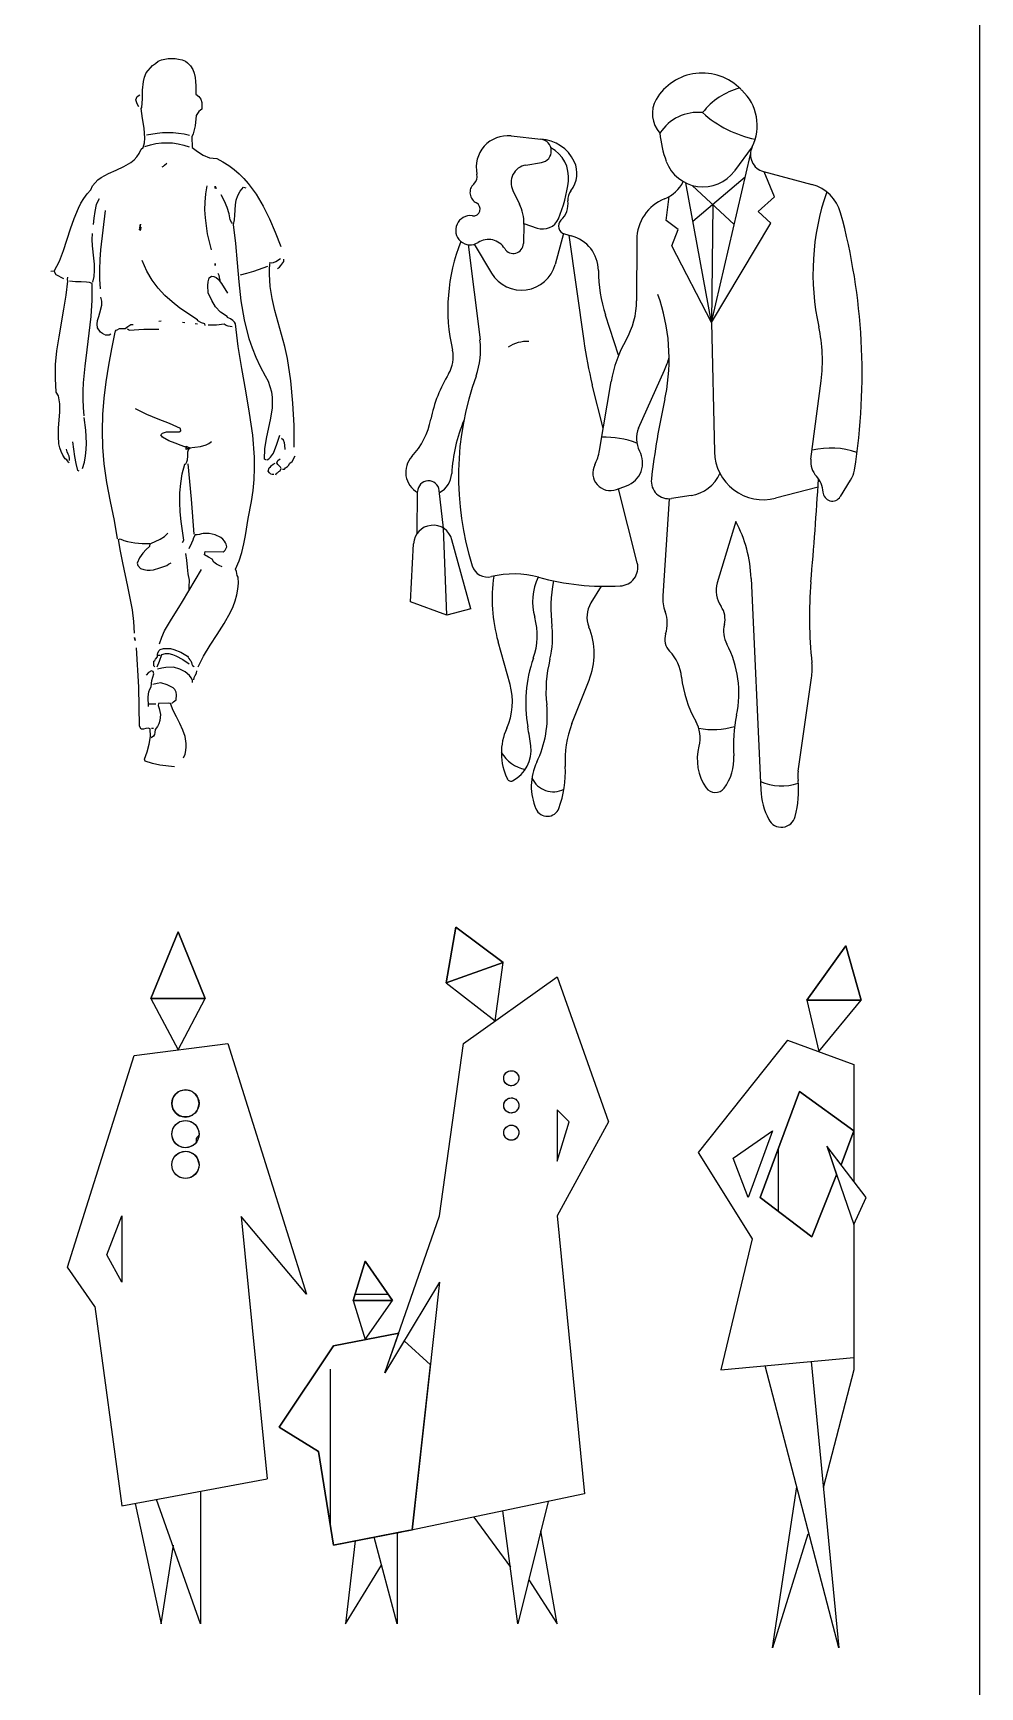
# Model space of a CAD drawing. Header units: millimetres. Extents: x 577 to 2337, y 236 to 943.
# Drawn here: x 760.939 to 763.358, y 698.902 to 703.127 of the extents above; entities that cross this region are included whole.
import ezdxf

# ---------------------------------------------------------------- set-up
doc = ezdxf.new("R2010")
doc.units = ezdxf.units.MM
doc.header["$LTSCALE"] = 0.01
doc.layers.add('06-Furn', color=4, linetype='Continuous')

# ---------------------------------------------------------------- blocks, each defined once
blk = doc.blocks.new('Body 05')
at = {"color": 8, "linetype": 'Continuous'}
for p, q in [((718.7176, 597.681), (718.7243, 597.6871)), ((718.7243, 597.6871), (718.7327, 597.6903)), ((718.7327, 597.6903), (718.7412, 597.6925)), ((718.7412, 597.6925), (718.7499, 597.6938)), ((718.7499, 597.6938), (718.7588, 597.6941)), ((718.7588, 597.6941), (718.7676, 597.6938)), ((718.7676, 597.6938), (718.7764, 597.6923)), ((718.7764, 597.6923), (718.7852, 597.6903)), ((718.7852, 597.6903), (718.7938, 597.6871)), ((718.7938, 597.6871), (718.7996, 597.6826)), ((718.6864, 597.6349), (718.6892, 597.6461)), ((718.6892, 597.6461), (718.6933, 597.6572)), ((718.6933, 597.6572), (718.7096, 597.6759)), ((718.7096, 597.6759), (718.7176, 597.681)), ((718.7996, 597.6826), (718.8072, 597.6747)), ((718.8072, 597.6747), (718.8125, 597.6657)), ((718.8125, 597.6657), (718.8162, 597.6561)), ((718.8162, 597.6561), (718.8185, 597.6457)), ((718.8185, 597.6457), (718.8199, 597.635)), ((718.6703, 597.5969), (718.6776, 597.6012)), ((718.684, 597.5909), (718.6843, 597.6127)), ((718.6843, 597.6127), (718.6864, 597.6349)), ((718.8199, 597.635), (718.8206, 597.6239)), ((718.8206, 597.6239), (718.8209, 597.6024)), ((718.8209, 597.6024), (718.8282, 597.5967)), ((718.667, 597.5883), (718.6703, 597.5969)), ((718.6706, 597.5783), (718.667, 597.5883)), ((718.6753, 597.5707), (718.6706, 597.5783)), ((718.6811, 597.5663), (718.6828, 597.569)), ((718.6844, 597.541), (718.6811, 597.5663)), ((718.6828, 597.569), (718.684, 597.5909)), ((718.8282, 597.5967), (718.831, 597.5937)), ((718.832, 597.5618), (718.8283, 597.5582)), ((718.831, 597.5937), (718.833, 597.59)), ((718.8361, 597.5645), (718.832, 597.5618)), ((718.833, 597.59), (718.8354, 597.5814)), ((718.8354, 597.5814), (718.8361, 597.5726)), ((718.8361, 597.5726), (718.8361, 597.5645)), ((718.6887, 597.5157), (718.6844, 597.541)), ((718.8185, 597.5217), (718.8158, 597.508)), ((718.8212, 597.5486), (718.8185, 597.5217)), ((718.8283, 597.5582), (718.8212, 597.5486)), ((718.6861, 597.4662), (718.6892, 597.4783)), ((718.6903, 597.4906), (718.6887, 597.5157)), ((718.6892, 597.4783), (718.6903, 597.4906)), ((718.6942, 597.4991), (718.7214, 597.5032)), ((718.7045, 597.4733), (718.7186, 597.4765)), ((718.7186, 597.4765), (718.7326, 597.4783)), ((718.7214, 597.5032), (718.7352, 597.5044)), ((718.7326, 597.4783), (718.7468, 597.4787)), ((718.7352, 597.5044), (718.7488, 597.5048)), ((718.7468, 597.4787), (718.7612, 597.478)), ((718.7488, 597.5048), (718.7626, 597.5045)), ((718.7612, 597.478), (718.7753, 597.4759)), ((718.7626, 597.5045), (718.7764, 597.5035)), ((718.7753, 597.4759), (718.7896, 597.4724)), ((718.7764, 597.5035), (718.7904, 597.5013)), ((718.7904, 597.5013), (718.8043, 597.4983)), ((718.8134, 597.501), (718.81, 597.4939)), ((718.81, 597.4939), (718.8108, 597.4663)), ((718.8158, 597.508), (718.8134, 597.501)), ((718.6546, 597.4285), (718.6626, 597.4352)), ((718.6626, 597.4352), (718.6698, 597.4427)), ((718.6698, 597.4427), (718.6759, 597.4516)), ((718.6759, 597.4516), (718.6805, 597.4619)), ((718.6805, 597.4619), (718.6861, 597.4662)), ((718.6906, 597.4688), (718.7045, 597.4733)), ((718.7896, 597.4724), (718.8037, 597.4679)), ((718.8108, 597.4663), (718.825, 597.4566)), ((718.825, 597.4566), (718.8395, 597.4472)), ((718.8395, 597.4472), (718.8556, 597.4404)), ((718.8556, 597.4404), (718.8646, 597.439)), ((718.8646, 597.439), (718.874, 597.4388)), ((718.874, 597.4388), (718.8898, 597.4301)), ((718.5788, 597.3896), (718.597, 597.3997)), ((718.597, 597.3997), (718.6167, 597.4085)), ((718.6167, 597.4085), (718.6365, 597.4177)), ((718.6365, 597.4177), (718.6546, 597.4285)), ((718.7345, 597.4172), (718.7382, 597.4186)), ((718.7382, 597.4186), (718.7408, 597.421)), ((718.7408, 597.421), (718.7461, 597.4269)), ((718.8898, 597.4301), (718.9046, 597.4206)), ((718.9046, 597.4206), (718.9185, 597.4102)), ((718.9185, 597.4102), (718.9312, 597.3991)), ((718.9312, 597.3991), (718.9433, 597.387)), ((718.5341, 597.3362), (718.5425, 597.3478)), ((718.5425, 597.3478), (718.5519, 597.3587)), ((718.5519, 597.3587), (718.5569, 597.3683)), ((718.5569, 597.3683), (718.5632, 597.3765)), ((718.5632, 597.3765), (718.5705, 597.3835)), ((718.5705, 597.3835), (718.5788, 597.3896)), ((718.8442, 597.3272), (718.8461, 597.3478)), ((718.8461, 597.3478), (718.8495, 597.3682)), ((718.8697, 597.3676), (718.8724, 597.362)), ((718.8697, 597.3654), (718.8697, 597.3676)), ((718.87, 597.363), (718.8697, 597.3654)), ((718.8724, 597.362), (718.87, 597.363)), ((718.9274, 597.3441), (718.9334, 597.3552)), ((718.9334, 597.3552), (718.9422, 597.3649)), ((718.9422, 597.3649), (718.9479, 597.3633)), ((718.9433, 597.387), (718.9544, 597.3744)), ((718.9544, 597.3744), (718.9648, 597.3611)), ((718.9648, 597.3611), (718.9747, 597.3469)), ((718.5095, 597.2855), (718.5204, 597.3116)), ((718.5204, 597.3116), (718.5269, 597.3242)), ((718.5269, 597.3242), (718.5341, 597.3362)), ((718.5629, 597.3033), (718.5666, 597.3206)), ((718.5666, 597.3206), (718.5699, 597.3288)), ((718.5699, 597.3288), (718.5747, 597.3364)), ((718.584, 597.2556), (718.5899, 597.3057)), ((718.8439, 597.307), (718.8442, 597.3272)), ((718.845, 597.2865), (718.8439, 597.307)), ((718.8934, 597.3293), (718.8851, 597.3457)), ((718.9006, 597.3129), (718.8934, 597.3293)), ((718.906, 597.297), (718.9006, 597.3129)), ((718.9203, 597.2939), (718.9219, 597.3197)), ((718.9219, 597.3197), (718.9239, 597.3322)), ((718.9239, 597.3322), (718.9274, 597.3441)), ((718.9747, 597.3469), (718.9926, 597.3169)), ((718.9926, 597.3169), (719.0087, 597.2845)), ((718.5001, 597.2584), (718.5095, 597.2855)), ((718.5587, 597.2699), (718.5611, 597.2861)), ((718.5611, 597.2861), (718.5629, 597.3033)), ((718.6792, 597.2703), (718.6775, 597.2615)), ((718.6775, 597.2615), (718.6792, 597.2703)), ((718.6783, 597.2613), (718.6796, 597.2629)), ((718.6796, 597.2629), (718.6789, 597.2572)), ((718.8507, 597.246), (718.845, 597.2865)), ((718.9084, 597.2815), (718.906, 597.297)), ((718.9118, 597.2755), (718.9084, 597.2815)), ((718.9141, 597.2727), (718.9118, 597.2755)), ((718.917, 597.2695), (718.9193, 597.2814)), ((718.9226, 597.2209), (718.917, 597.2695)), ((718.9193, 597.2814), (718.9203, 597.2939)), ((719.0087, 597.2845), (719.0234, 597.2499)), ((718.4825, 597.2032), (718.5001, 597.2584)), ((718.5559, 597.2311), (718.5569, 597.2467)), ((718.5565, 597.2152), (718.5559, 597.2311)), ((718.5782, 597.2052), (718.584, 597.2556)), ((718.6769, 597.2571), (718.6783, 597.2613)), ((718.6774, 597.2545), (718.6769, 597.2571)), ((718.6789, 597.2572), (718.6774, 597.2545)), ((718.8604, 597.2055), (718.8507, 597.246)), ((718.9267, 597.1722), (718.9226, 597.2209)), ((719.0234, 597.2499), (719.0376, 597.2135)), ((718.4722, 597.1763), (718.4825, 597.2032)), ((718.5597, 597.1839), (718.5565, 597.2152)), ((718.5612, 597.1683), (718.5597, 597.1839)), ((718.5751, 597.1552), (718.5762, 597.1802)), ((718.5762, 597.1802), (718.5782, 597.2052)), ((719.0252, 597.1753), (719.0369, 597.1831)), ((719.0454, 597.1754), (719.0456, 597.1813)), ((718.4503, 597.1504), (718.4562, 597.1516)), ((718.4589, 597.1503), (718.4722, 597.1763)), ((718.4633, 597.1415), (718.4589, 597.1503)), ((718.4834, 597.1309), (718.4633, 597.1415)), ((718.5571, 597.1222), (718.5605, 597.1374)), ((718.5605, 597.1374), (718.5616, 597.1527)), ((718.5616, 597.1527), (718.5612, 597.1683)), ((718.5753, 597.1303), (718.5751, 597.1552)), ((718.6951, 597.151), (718.6831, 597.1775)), ((718.7086, 597.1275), (718.6951, 597.151)), ((718.8544, 597.1332), (718.8604, 597.1375)), ((718.8604, 597.1375), (718.8663, 597.1374)), ((718.8663, 597.1374), (718.8723, 597.1341)), ((718.8698, 597.1705), (718.8697, 597.1649)), ((718.8697, 597.1649), (718.8698, 597.1705)), ((718.8802, 597.1397), (718.8779, 597.1443)), ((718.8812, 597.135), (718.8802, 597.1397)), ((718.9309, 597.1235), (718.9267, 597.1722)), ((718.9344, 597.1415), (718.9512, 597.1455)), ((718.9512, 597.1455), (718.9688, 597.1508)), ((718.9688, 597.1508), (719.0045, 597.1634)), ((719.0086, 597.1426), (719.0091, 597.1579)), ((719.0104, 597.1117), (719.0086, 597.1426)), ((719.0091, 597.1579), (719.0106, 597.1734)), ((719.0133, 597.1718), (719.0192, 597.1728)), ((719.0192, 597.1728), (719.0252, 597.1753)), ((719.0292, 597.1571), (719.0341, 597.1607)), ((719.0341, 597.1607), (719.0378, 597.1647)), ((719.0378, 597.1647), (719.0454, 597.1754)), ((718.4893, 597.0892), (718.4934, 597.1248)), ((718.4924, 597.1295), (718.4936, 597.135)), ((718.4934, 597.1248), (718.4924, 597.1295)), ((718.5127, 597.123), (718.4978, 597.1247)), ((718.5272, 597.123), (718.5127, 597.123)), ((718.5414, 597.1225), (718.5272, 597.123)), ((718.5486, 597.1215), (718.5414, 597.1225)), ((718.5555, 597.1191), (718.5486, 597.1215)), ((718.5559, 597.0767), (718.5555, 597.1191)), ((718.577, 597.1056), (718.5753, 597.1303)), ((718.724, 597.107), (718.7086, 597.1275)), ((718.7411, 597.0886), (718.724, 597.107)), ((718.8513, 597.1139), (718.852, 597.1235)), ((718.8523, 597.0955), (718.8513, 597.1139)), ((718.852, 597.1235), (718.8544, 597.1332)), ((718.861, 597.0761), (718.8523, 597.0955)), ((718.8723, 597.1341), (718.8774, 597.1298)), ((718.8774, 597.1298), (718.8862, 597.1194)), ((718.882, 597.1306), (718.8812, 597.135)), ((718.8834, 597.1267), (718.882, 597.1306)), ((718.8862, 597.1194), (718.9017, 597.0944)), ((718.9365, 597.0747), (718.9309, 597.1235)), ((719.0152, 597.081), (719.0104, 597.1117)), ((718.471, 596.9827), (718.4837, 597.0536)), ((718.4837, 597.0536), (718.4893, 597.0892)), ((718.5532, 597.0344), (718.5559, 597.0767)), ((718.5753, 597.0442), (718.58, 597.0641)), ((718.5802, 597.074), (718.578, 597.0838)), ((718.58, 597.0641), (718.5802, 597.074)), ((718.7597, 597.072), (718.7411, 597.0886)), ((718.78, 597.0565), (718.7597, 597.072)), ((718.8247, 597.0264), (718.78, 597.0565)), ((718.8707, 597.0593), (718.861, 597.0761)), ((718.8835, 597.0456), (718.8707, 597.0593)), ((718.9448, 597.0263), (718.9365, 597.0747)), ((719.0223, 597.05), (719.0152, 597.081)), ((718.5427, 596.9499), (718.5532, 597.0344)), ((718.5684, 597.0153), (718.5697, 597.0248)), ((718.5691, 597.0057), (718.5684, 597.0153)), ((718.5697, 597.0248), (718.5723, 597.0346)), ((718.5723, 597.0346), (718.5753, 597.0442)), ((718.6464, 597.0092), (718.6548, 597.0142)), ((718.6548, 597.0142), (718.6607, 597.0141)), ((718.7261, 597.0228), (718.732, 597.024)), ((718.7868, 597.0201), (718.7927, 597.0199)), ((718.8186, 597.0166), (718.8245, 597.0165)), ((718.8259, 597.0235), (718.8247, 597.0264)), ((718.8352, 597.0187), (718.8259, 597.0235)), ((718.8433, 597.0161), (718.8352, 597.0187)), ((718.8447, 597.0116), (718.8433, 597.0161)), ((718.8729, 597.0127), (718.8519, 597.0128)), ((718.8926, 597.015), (718.8729, 597.0127)), ((718.9004, 597.035), (718.8835, 597.0456)), ((718.8981, 597.0118), (718.8926, 597.015)), ((718.9034, 597.0102), (718.8981, 597.0118)), ((718.9017, 597.0322), (718.9004, 597.035)), ((718.9088, 597.0285), (718.9017, 597.0322)), ((718.9129, 597.0087), (718.9034, 597.0102)), ((718.9146, 597.0243), (718.9088, 597.0285)), ((718.9189, 597.02), (718.9146, 597.0243)), ((718.9218, 597.0157), (718.9189, 597.02)), ((718.9288, 596.9586), (718.9218, 597.0157)), ((718.957, 596.9777), (718.9448, 597.0263)), ((719.0396, 596.9887), (719.0223, 597.05)), ((718.4658, 596.9475), (718.471, 596.9827)), ((718.5772, 596.9952), (718.5691, 597.0057)), ((718.5817, 596.9914), (718.5772, 596.9952)), ((718.5876, 596.988), (718.5817, 596.9914)), ((718.589, 596.988), (718.5958, 596.9876)), ((718.5958, 596.9876), (718.5995, 596.9883)), ((718.5995, 596.9883), (718.6036, 596.9904)), ((718.6058, 596.9524), (718.614, 596.9944)), ((718.614, 596.9944), (718.6154, 596.9975)), ((718.6154, 596.9975), (718.6171, 596.9995)), ((718.6171, 596.9995), (718.6195, 597.0011)), ((718.6195, 597.0011), (718.6257, 597.0045)), ((718.6257, 597.0045), (718.6402, 597.0042)), ((718.6402, 597.0042), (718.6464, 597.0092)), ((718.649, 596.9996), (718.6459, 597.0026)), ((718.6502, 596.9996), (718.6875, 597.0021)), ((718.6875, 597.0021), (718.7256, 597.0024)), ((718.965, 596.9538), (718.957, 596.9777)), ((719.048, 596.958), (719.0396, 596.9887)), ((718.4623, 596.912), (718.4658, 596.9475)), ((718.5374, 596.9078), (718.5427, 596.9499)), ((718.5982, 596.9104), (718.6058, 596.9524)), ((718.9381, 596.9017), (718.9288, 596.9586)), ((718.9745, 596.9297), (718.965, 596.9538)), ((718.9856, 596.9059), (718.9745, 596.9297)), ((719.0547, 596.9274), (719.048, 596.958)), ((719.0631, 596.8703), (719.0547, 596.9274)), ((718.4616, 596.8766), (718.4623, 596.912)), ((718.5337, 596.8657), (718.5374, 596.9078)), ((718.5918, 596.8683), (718.5982, 596.9104)), ((718.9483, 596.8449), (718.9381, 596.9017)), ((718.9985, 596.882), (718.9856, 596.9059)), ((718.4641, 596.8412), (718.4616, 596.8766)), ((718.4698, 596.8322), (718.4641, 596.8412)), ((718.5327, 596.8447), (718.5337, 596.8657)), ((718.5327, 596.8235), (718.5327, 596.8447)), ((718.5867, 596.8264), (718.5918, 596.8683)), ((718.958, 596.7882), (718.9483, 596.8449)), ((719.0058, 596.8686), (718.9985, 596.882)), ((719.0108, 596.8552), (719.0058, 596.8686)), ((719.0144, 596.8417), (719.0108, 596.8552)), ((719.0161, 596.8284), (719.0144, 596.8417)), ((719.0687, 596.8133), (719.0631, 596.8703)), ((718.4729, 596.8119), (718.4698, 596.8322)), ((718.473, 596.7913), (718.4729, 596.8119)), ((718.5335, 596.8025), (718.5327, 596.8235)), ((718.5353, 596.7815), (718.5335, 596.8025)), ((718.5832, 596.7845), (718.5867, 596.8264)), ((718.6954, 596.7849), (718.6664, 596.7991)), ((719.0123, 596.7754), (719.016, 596.8019)), ((719.016, 596.8019), (719.0166, 596.8151)), ((719.0166, 596.8151), (719.0161, 596.8284)), ((719.0716, 596.7567), (719.0687, 596.8133)), ((718.4699, 596.7497), (718.473, 596.7913)), ((718.5393, 596.7442), (718.5352, 596.7772)), ((718.582, 596.7427), (718.5832, 596.7845)), ((718.7243, 596.7729), (718.6954, 596.7849)), ((718.753, 596.7616), (718.7243, 596.7729)), ((718.7811, 596.749), (718.753, 596.7616)), ((718.9658, 596.7316), (718.958, 596.7882)), ((719.001, 596.7228), (719.0123, 596.7754)), ((719.0717, 596.7007), (719.0716, 596.7567)), ((718.4693, 596.7293), (718.4699, 596.7497)), ((718.4709, 596.7094), (718.4693, 596.7293)), ((718.5111, 596.6774), (718.5064, 596.7143)), ((718.5408, 596.7116), (718.5393, 596.7442)), ((718.5829, 596.7009), (718.582, 596.7427)), ((718.7313, 596.7326), (718.7353, 596.7365)), ((718.7354, 596.7268), (718.7313, 596.7326)), ((718.7353, 596.7365), (718.7401, 596.7388)), ((718.7511, 596.7176), (718.7354, 596.7268)), ((718.7401, 596.7388), (718.7459, 596.74)), ((718.7459, 596.74), (718.7521, 596.7402)), ((718.7674, 596.711), (718.7511, 596.7176)), ((718.7521, 596.7402), (718.7654, 596.7398)), ((718.7654, 596.7398), (718.7781, 596.7402)), ((718.7781, 596.7402), (718.7824, 596.7431)), ((718.7824, 596.7431), (718.7811, 596.749)), ((718.8534, 596.7108), (718.8601, 596.7155)), ((718.9702, 596.6752), (718.9658, 596.7316)), ((718.9968, 596.6967), (719.001, 596.7228)), ((719.0272, 596.7084), (719.0347, 596.7318)), ((719.0444, 596.7187), (719.039, 596.7231)), ((719.0468, 596.7124), (719.0444, 596.7187)), ((718.4731, 596.6997), (718.4709, 596.7094)), ((718.4764, 596.6899), (718.4731, 596.6997)), ((718.481, 596.6806), (718.4764, 596.6899)), ((718.4867, 596.6713), (718.481, 596.6806)), ((718.4919, 596.6894), (718.49, 596.6957)), ((718.4947, 596.6834), (718.4919, 596.6894)), ((718.4971, 596.6778), (718.4947, 596.6834)), ((718.4981, 596.6723), (718.4971, 596.6778)), ((718.498, 596.6666), (718.4981, 596.6723)), ((718.5144, 596.6592), (718.5111, 596.6774)), ((718.5357, 596.663), (718.5386, 596.6792)), ((718.5386, 596.6792), (718.5403, 596.6954)), ((718.5403, 596.6954), (718.5408, 596.7116)), ((718.5865, 596.6588), (718.5829, 596.7009)), ((718.7834, 596.7055), (718.7674, 596.711)), ((718.799, 596.6994), (718.7834, 596.7055)), ((718.7959, 596.6951), (718.7961, 596.7037)), ((718.7973, 596.6963), (718.7959, 596.6951)), ((718.7961, 596.7037), (718.8007, 596.7014)), ((718.8006, 596.6976), (718.7973, 596.6963)), ((718.7992, 596.6687), (718.7998, 596.6784)), ((718.7998, 596.6784), (718.8002, 596.6887)), ((718.8002, 596.6887), (718.8032, 596.6994)), ((718.8033, 596.6966), (718.8006, 596.6976)), ((718.8007, 596.7014), (718.8062, 596.6993)), ((718.8032, 596.6994), (718.8178, 596.7009)), ((718.8054, 596.6964), (718.8033, 596.6966)), ((718.8062, 596.6993), (718.8054, 596.6964)), ((718.8178, 596.7009), (718.8322, 596.703)), ((718.8322, 596.703), (718.8465, 596.7073)), ((718.8465, 596.7073), (718.8534, 596.7108)), ((718.9707, 596.647), (718.9702, 596.6752)), ((718.9955, 596.6704), (718.9968, 596.6967)), ((719.0069, 596.6711), (719.0109, 596.6752)), ((719.0109, 596.6752), (719.0192, 596.6859)), ((719.0192, 596.6859), (719.0272, 596.7084)), ((719.048, 596.7065), (719.0468, 596.7124)), ((719.0483, 596.6953), (719.048, 596.7065)), ((719.0666, 596.6645), (719.074, 596.6789)), ((718.4907, 596.6691), (718.4867, 596.6713)), ((718.493, 596.666), (718.4907, 596.6691)), ((718.4948, 596.6628), (718.493, 596.666)), ((718.4966, 596.6607), (718.4948, 596.6628)), ((718.5192, 596.6413), (718.5144, 596.6592)), ((718.5223, 596.6399), (718.5192, 596.6413)), ((718.5311, 596.6469), (718.5357, 596.663)), ((718.5893, 596.6348), (718.5865, 596.6588)), ((718.5932, 596.6106), (718.5893, 596.6348)), ((718.7819, 596.6086), (718.786, 596.633)), ((718.786, 596.633), (718.7922, 596.6572)), ((718.7922, 596.6572), (718.7952, 596.6588)), ((718.7952, 596.6588), (718.7979, 596.6637)), ((718.7979, 596.6637), (718.7992, 596.6687)), ((718.8091, 596.5681), (718.8009, 596.6587)), ((718.9697, 596.6188), (718.9707, 596.647)), ((719.0013, 596.6675), (718.9955, 596.6704)), ((719.0026, 596.669), (719.0069, 596.6711)), ((719.0051, 596.6398), (719.0081, 596.6484)), ((719.0087, 596.6351), (719.0051, 596.6398)), ((719.0081, 596.6484), (719.0111, 596.6511)), ((719.0122, 596.6325), (719.0087, 596.6351)), ((719.0111, 596.6511), (719.0139, 596.6542)), ((719.0136, 596.6324), (719.0194, 596.6323)), ((719.0139, 596.6542), (719.0177, 596.6574)), ((719.0177, 596.6574), (719.0229, 596.6599)), ((719.0252, 596.6305), (719.0268, 596.6349)), ((719.0268, 596.6349), (719.0292, 596.6356)), ((719.0273, 596.6611), (719.03, 596.6667)), ((719.0302, 596.6566), (719.0273, 596.6611)), ((719.0292, 596.6356), (719.0307, 596.6372)), ((719.03, 596.6667), (719.0362, 596.671)), ((719.0336, 596.6532), (719.0302, 596.6566)), ((719.0307, 596.6372), (719.0324, 596.6392)), ((719.0324, 596.6392), (719.0356, 596.6406)), ((719.0369, 596.6502), (719.0336, 596.6532)), ((719.0356, 596.6406), (719.0386, 596.6465)), ((719.0386, 596.6465), (719.0369, 596.6502)), ((719.0415, 596.6449), (719.0473, 596.6448)), ((719.0473, 596.6448), (719.0499, 596.6482)), ((719.0499, 596.6482), (719.0548, 596.6516)), ((719.0548, 596.6516), (719.057, 596.6544)), ((719.057, 596.6544), (719.0607, 596.6604)), ((719.0607, 596.6604), (719.0666, 596.6645)), ((718.6028, 596.5623), (718.5932, 596.6106)), ((718.78, 596.5842), (718.7819, 596.6086)), ((718.9628, 596.5624), (718.9671, 596.5907)), ((718.9671, 596.5907), (718.9697, 596.6188)), ((718.6127, 596.514), (718.6028, 596.5623)), ((718.7796, 596.5598), (718.78, 596.5842)), ((718.7808, 596.5355), (718.7796, 596.5598)), ((718.816, 596.4784), (718.8091, 596.5681)), ((718.9543, 596.5186), (718.9628, 596.5624)), ((718.6201, 596.4667), (718.6127, 596.514)), ((718.783, 596.5113), (718.7808, 596.5355)), ((718.7895, 596.4631), (718.783, 596.5113)), ((718.9475, 596.4752), (718.9543, 596.5186)), ((718.6229, 596.4652), (718.6273, 596.4665)), ((718.6278, 596.4352), (718.6229, 596.4652)), ((718.6273, 596.4665), (718.6366, 596.463)), ((718.6366, 596.463), (718.6458, 596.4604)), ((718.6458, 596.4604), (718.6643, 596.4569)), ((718.7054, 596.4548), (718.7295, 596.4658)), ((718.7295, 596.4658), (718.7404, 596.4728)), ((718.7404, 596.4728), (718.7492, 596.4815)), ((718.7867, 596.4573), (718.7895, 596.4631)), ((718.8129, 596.4632), (718.8098, 596.4559)), ((718.8142, 596.4698), (718.8129, 596.4632)), ((718.8188, 596.4769), (718.8142, 596.4698)), ((718.8243, 596.4769), (718.8188, 596.4769)), ((718.8296, 596.4783), (718.8243, 596.4769)), ((718.8347, 596.48), (718.8296, 596.4783)), ((718.8393, 596.4808), (718.8347, 596.48)), ((718.8544, 596.4801), (718.8393, 596.4808)), ((718.87, 596.4767), (718.8544, 596.4801)), ((718.884, 596.4703), (718.87, 596.4767)), ((718.8896, 596.466), (718.884, 596.4703)), ((718.8939, 596.4609), (718.8896, 596.466)), ((718.8964, 596.4568), (718.8939, 596.4609)), ((718.9435, 596.4538), (718.9475, 596.4752)), ((718.6338, 596.4053), (718.6278, 596.4352)), ((718.6643, 596.4569), (718.6833, 596.4554)), ((718.677, 596.4183), (718.671, 596.4045)), ((718.6851, 596.4299), (718.677, 596.4183)), ((718.6833, 596.4554), (718.7026, 596.4548)), ((718.694, 596.4395), (718.6851, 596.4299)), ((718.7025, 596.4476), (718.694, 596.4395)), ((718.7026, 596.4548), (718.7025, 596.4476)), ((718.7977, 596.4121), (718.7947, 596.4295)), ((718.8098, 596.4559), (718.8022, 596.4411)), ((718.8425, 596.4257), (718.844, 596.4343)), ((718.8529, 596.4198), (718.8425, 596.4257)), ((718.844, 596.4343), (718.8904, 596.4333)), ((718.8624, 596.4149), (718.8529, 596.4198)), ((718.8904, 596.4333), (718.8932, 596.4353)), ((718.8932, 596.4353), (718.8955, 596.4382)), ((718.8955, 596.4382), (718.8995, 596.4462)), ((718.8976, 596.4531), (718.8964, 596.4568)), ((718.8995, 596.4462), (718.8976, 596.4531)), ((718.931, 596.4107), (718.9381, 596.4321)), ((718.9381, 596.4321), (718.9435, 596.4538)), ((718.6469, 596.3451), (718.6338, 596.4053)), ((718.671, 596.4045), (718.6721, 596.3989)), ((718.6721, 596.3989), (718.6795, 596.3912)), ((718.6795, 596.3912), (718.6877, 596.3883)), ((718.6877, 596.3883), (718.6958, 596.3868)), ((718.6958, 596.3868), (718.7039, 596.3868)), ((718.7039, 596.3868), (718.7122, 596.3879)), ((718.7122, 596.3879), (718.7289, 596.3925)), ((718.7289, 596.3925), (718.7462, 596.3986)), ((718.7462, 596.3986), (718.7509, 596.4022)), ((718.7509, 596.4022), (718.7579, 596.4057)), ((718.7864, 596.3066), (718.8353, 596.3885)), ((718.7991, 596.3949), (718.7977, 596.4121)), ((718.8012, 596.3779), (718.7991, 596.3949)), ((718.8047, 596.3613), (718.8012, 596.3779)), ((718.8668, 596.4075), (718.8624, 596.4149)), ((718.873, 596.4022), (718.8668, 596.4075)), ((718.8805, 596.3984), (718.873, 596.4022)), ((718.8881, 596.3956), (718.8805, 596.3984)), ((718.9215, 596.3892), (718.931, 596.4107)), ((718.9244, 596.3836), (718.9215, 596.3892)), ((718.9254, 596.3784), (718.9244, 596.3836)), ((718.9262, 596.3733), (718.9254, 596.3784)), ((718.6583, 596.2854), (718.6469, 596.3451)), ((718.8032, 596.344), (718.8047, 596.3613)), ((718.8032, 596.3365), (718.8032, 596.344)), ((718.9253, 596.3235), (718.928, 596.3384)), ((718.9283, 596.3686), (718.9262, 596.3733)), ((718.928, 596.3384), (718.9291, 596.3535)), ((718.9291, 596.3535), (718.9283, 596.3686)), ((718.758, 596.2617), (718.777, 596.2913)), ((718.777, 596.2913), (718.7864, 596.3066)), ((718.9087, 596.2797), (718.9155, 596.2943)), ((718.9155, 596.2943), (718.9209, 596.3087)), ((718.9209, 596.3087), (718.9253, 596.3235)), ((718.6621, 596.2558), (718.6583, 596.2854)), ((718.6642, 596.2263), (718.6621, 596.2558)), ((718.7408, 596.2317), (718.758, 596.2617)), ((718.8751, 596.2227), (718.8928, 596.2509)), ((718.8928, 596.2509), (718.9087, 596.2797)), ((718.6653, 596.2073), (718.664, 596.2149)), ((718.664, 596.2149), (718.6653, 596.2073)), ((718.7274, 596.199), (718.7334, 596.2158)), ((718.7334, 596.2158), (718.7408, 596.2317)), ((718.857, 596.1949), (718.8751, 596.2227)), ((718.6746, 596.0884), (718.6693, 596.1886)), ((718.7173, 596.1594), (718.7222, 596.1657)), ((718.7222, 596.1657), (718.7224, 596.1714)), ((718.7224, 596.1714), (718.7236, 596.176)), ((718.7236, 596.176), (718.727, 596.1815)), ((718.7236, 596.1701), (718.7295, 596.17)), ((718.727, 596.1815), (718.7298, 596.1842)), ((718.7279, 596.1547), (718.734, 596.1712)), ((718.7298, 596.1842), (718.7383, 596.1866)), ((718.734, 596.1712), (718.7429, 596.1736)), ((718.7383, 596.1866), (718.7468, 596.1871)), ((718.7429, 596.1736), (718.7519, 596.1736)), ((718.7468, 596.1871), (718.7558, 596.1864)), ((718.7519, 596.1736), (718.7609, 596.1717)), ((718.7558, 596.1864), (718.7646, 596.1844)), ((718.7609, 596.1717), (718.7698, 596.1682)), ((718.7646, 596.1844), (718.7824, 596.1772)), ((718.7698, 596.1682), (718.7871, 596.1586)), ((718.7824, 596.1772), (718.7991, 596.1669)), ((718.7991, 596.1669), (718.8013, 596.1648)), ((718.8013, 596.1648), (718.8029, 596.1616)), ((718.8262, 596.1403), (718.8402, 596.1675)), ((718.8402, 596.1675), (718.857, 596.1949)), ((718.7, 596.1257), (718.6938, 596.1183)), ((718.7071, 596.1298), (718.7, 596.1257)), ((718.7115, 596.128), (718.7071, 596.1298)), ((718.7079, 596.1052), (718.7129, 596.1223)), ((718.7129, 596.1223), (718.7115, 596.128)), ((718.7133, 596.1427), (718.7135, 596.1541)), ((718.716, 596.1397), (718.7133, 596.1427)), ((718.7135, 596.1541), (718.7154, 596.1561)), ((718.7154, 596.1561), (718.7173, 596.1594)), ((718.7217, 596.1396), (718.7279, 596.1547)), ((718.7338, 596.1369), (718.7229, 596.1337)), ((718.744, 596.1384), (718.7338, 596.1369)), ((718.7637, 596.1387), (718.744, 596.1384)), ((718.7792, 596.1341), (718.7637, 596.1387)), ((718.7931, 596.127), (718.7792, 596.1341)), ((718.7871, 596.1586), (718.8031, 596.1478)), ((718.8043, 596.1177), (718.7931, 596.127)), ((718.8029, 596.1616), (718.805, 596.1581)), ((718.805, 596.1581), (718.8075, 596.1553)), ((718.8075, 596.1553), (718.8093, 596.1514)), ((718.8093, 596.1514), (718.8103, 596.1469)), ((718.8103, 596.1469), (718.8122, 596.143)), ((718.8122, 596.143), (718.816, 596.1405)), ((718.8192, 596.118), (718.8219, 596.1238)), ((718.8219, 596.1238), (718.8232, 596.1301)), ((718.6765, 595.9882), (718.6746, 596.0884)), ((718.7008, 596.0763), (718.703, 596.0827)), ((718.703, 596.0827), (718.7063, 596.0891)), ((718.7063, 596.0891), (718.7079, 596.1052)), ((718.7213, 596.0972), (718.7108, 596.0949)), ((718.7311, 596.0987), (718.7213, 596.0972)), ((718.7474, 596.0937), (718.7311, 596.0987)), ((718.7626, 596.0864), (718.7474, 596.0937)), ((718.7669, 596.0819), (718.7626, 596.0864)), ((718.7699, 596.0752), (718.7669, 596.0819)), ((718.8088, 596.1121), (718.8043, 596.1177)), ((718.8124, 596.1058), (718.8088, 596.1121)), ((718.8122, 596.0999), (718.8124, 596.1058)), ((718.8153, 596.107), (718.8165, 596.1125)), ((718.8165, 596.1125), (718.8192, 596.118)), ((718.6989, 596.0634), (718.7008, 596.0763)), ((718.6993, 596.0386), (718.6989, 596.0634)), ((718.7011, 596.0457), (718.7182, 596.0453)), ((718.7254, 596.0467), (718.724, 596.0408)), ((718.724, 596.0408), (718.7268, 596.0335)), ((718.7518, 596.0474), (718.7254, 596.0467)), ((718.7562, 596.046), (718.7518, 596.0474)), ((718.7628, 596.0287), (718.7562, 596.046)), ((718.759, 596.0472), (718.7612, 596.0481)), ((718.7612, 596.0481), (718.7636, 596.0504)), ((718.7636, 596.0504), (718.7706, 596.0556)), ((718.771, 596.0683), (718.7699, 596.0752)), ((718.7706, 596.0556), (718.771, 596.0683)), ((718.7287, 596.0026), (718.7262, 595.9947)), ((718.7268, 596.0335), (718.7289, 596.0259)), ((718.7298, 596.0103), (718.7287, 596.0026)), ((718.7289, 596.0259), (718.73, 596.0182)), ((718.73, 596.0182), (718.7298, 596.0103)), ((718.7709, 596.0118), (718.7628, 596.0287)), ((718.7794, 595.9952), (718.7709, 596.0118)), ((718.6808, 595.9809), (718.6765, 595.9882)), ((718.687, 595.981), (718.6808, 595.9809)), ((718.6929, 595.9823), (718.687, 595.981)), ((718.6987, 595.9833), (718.6929, 595.9823)), ((718.704, 595.9817), (718.6987, 595.9833)), ((718.7017, 595.9422), (718.7043, 595.9616)), ((718.7043, 595.9616), (718.704, 595.9817)), ((718.7122, 595.9627), (718.7064, 595.9586)), ((718.707, 595.9831), (718.7127, 595.983)), ((718.7147, 595.9673), (718.7122, 595.9627)), ((718.7161, 595.9719), (718.7147, 595.9673)), ((718.7168, 595.9802), (718.7161, 595.9719)), ((718.7223, 595.9874), (718.7168, 595.9802)), ((718.7262, 595.9947), (718.7223, 595.9874)), ((718.787, 595.9785), (718.7794, 595.9952)), ((718.7929, 595.9616), (718.787, 595.9785)), ((718.796, 595.9444), (718.7929, 595.9616)), ((718.6892, 595.9037), (718.6965, 595.9229)), ((718.6965, 595.9229), (718.7017, 595.9422)), ((718.7894, 595.9075), (718.7931, 595.9172)), ((718.7931, 595.9172), (718.7953, 595.9264)), ((718.7953, 595.9264), (718.7962, 595.9355)), ((718.7962, 595.9355), (718.796, 595.9444)), ((718.6908, 595.8993), (718.6892, 595.9037)), ((718.7098, 595.8928), (718.6908, 595.8993)), ((718.7285, 595.8887), (718.7098, 595.8928)), ((718.7658, 595.8846), (718.7285, 595.8887))]:
    blk.add_line(p, q, dxfattribs=at)
blk = doc.blocks.new('Body 06')
at = {"color": 8}
for p, q in [((720.6319, 597.5771), (720.6319, 597.5771)), ((720.1446, 597.4158), (720.2209, 597.4074)), ((720.1824, 597.3414), (720.2226, 597.3482)), ((720.6564, 596.9391), (720.7563, 597.3688)), ((720.7609, 597.3879), (720.7153, 597.3264)), ((720.6092, 597.1983), (720.7429, 597.3114)), ((720.7895, 597.3249), (720.9133, 597.2922)), ((720.8172, 597.2607), (720.7915, 597.3244)), ((720.1492, 597.2765), (720.1662, 597.242)), ((720.6564, 596.9391), (720.5915, 597.2959)), ((720.6076, 597.2897), (720.7146, 597.1897)), ((720.5406, 597.2), (720.5485, 597.2611)), ((720.6597, 597.241), (720.6564, 596.9391)), ((720.7757, 597.2232), (720.8172, 597.2607)), ((720.8086, 597.1932), (720.7757, 597.2232)), ((720.1775, 597.1907), (720.1763, 597.141)), ((720.1775, 597.1924), (720.2111, 597.1807)), ((720.5718, 597.1767), (720.5406, 597.2)), ((720.6564, 596.9391), (720.8086, 597.1932)), ((720.0346, 597.1383), (720.0653, 596.8947)), ((720.0501, 597.1392), (720.0948, 597.0651)), ((720.2787, 597.1665), (720.2572, 597.0877)), ((720.2812, 597.1656), (720.2985, 597.161)), ((720.2923, 597.1626), (720.3301, 596.8927)), ((720.4656, 597.1503), (720.4654, 596.995)), ((720.5554, 597.1355), (720.5718, 597.1767)), ((720.6564, 596.9391), (720.5554, 597.1355)), ((720.4193, 596.8558), (720.3861, 596.9585)), ((720.6564, 596.9391), (720.6642, 596.6087)), ((720.4705, 596.6697), (720.5369, 596.8179)), ((720.3802, 596.6691), (720.352, 596.7805)), ((720.3707, 596.6127), (720.4002, 596.7884)), ((720.9108, 596.5901), (720.9367, 596.7904)), ((719.9049, 596.4008), (719.9059, 596.5077)), ((719.9721, 596.4137), (719.9612, 596.5105)), ((720.4136, 596.5127), (720.4395, 596.522)), ((720.467, 596.3253), (720.4192, 596.5147)), ((720.9288, 596.5187), (720.8201, 596.4908)), ((720.9858, 596.4946), (721.0121, 596.5365)), ((720.5482, 596.4893), (720.5322, 596.2415)), ((720.6043, 596.4977), (720.5542, 596.4899)), ((720.7187, 596.4311), (720.6714, 596.2745)), ((719.9806, 596.1919), (719.9721, 596.4137)), ((720.0418, 596.2079), (719.9936, 596.3846)), ((719.8873, 596.226), (719.8954, 596.3742)), ((720.3748, 596.2656), (720.3486, 596.2229)), ((720.7579, 596.2858), (720.7826, 595.7459)), ((719.9806, 596.1919), (719.8873, 596.226)), ((720.0418, 596.2079), (719.9806, 596.1919)), ((720.142, 596.0149), (720.1113, 596.1241)), ((720.3002, 595.9147), (720.344, 596.0258)), ((720.8782, 595.793), (720.9123, 596.0316))]:
    blk.add_line(p, q, dxfattribs=at)
for centre, radius, start, end in [((720.6333, 597.4401), 0.1366, 44.0652, 149.6605), ((720.7724, 597.3688), 0.1748, 104.5278, 142.3965), ((720.7789, 597.5811), 0.0661, 224.0652, 227.2955), ((720.6508, 597.4423), 0.1227, 333.7022, 47.2955), ((720.5778, 597.4726), 0.0723, 149.6605, 223.0914), ((720.6215, 597.3616), 0.1145, 83.7984, 147.4479), ((720.825, 597.687), 0.2851, 227.8947, 258.5683), ((720.1358, 597.336), 0.0803, 83.6899, 192.5675), ((720.2176, 597.3777), 0.0299, 279.5645, 83.6899), ((720.2166, 597.3086), 0.0989, 25.3538, 87.5065), ((720.7931, 597.4451), 0.269, 184.6555, 200.4538), ((720.2053, 597.31), 0.0862, 353.6823, 61.5851), ((720.2414, 597.3203), 0.0715, 321.7671, 25.3538), ((720.6349, 597.386), 0.1001, 200.4538, 323.4399), ((720.801, 597.3681), 0.0447, 153.7022, 255.186), ((720.0314, 597.3127), 0.0266, 312.2027, 12.5675), ((720.1899, 597.2966), 0.0454, 99.5645, 206.2318), ((720.069, 597.2713), 0.0294, 132.2027, 243.7817), ((719.9576, 597.3375), 0.3354, 336.6577, 353.6823), ((720.3256, 597.2539), 0.0358, 141.7671, 186.0349), ((720.5034, 597.3397), 0.0906, 291.7508, 333.652), ((720.8869, 597.1922), 0.1033, 15.2134, 75.1861), ((721.5515, 597.0649), 0.6357, 160.857, 192.412), ((720.0483, 597.2292), 0.0175, 261.608, 63.7817), ((720.0673, 597.1933), 0.1102, 358.6484, 26.2318), ((720.2297, 597.2438), 0.0607, 314.4068, 6.0349), ((720.579, 597.1502), 0.1134, 111.7508, 179.9447), ((720.0403, 597.1751), 0.0372, 81.608, 302.5532), ((720.2255, 597.2219), 0.0437, 250.6513, 336.6577), ((720.2866, 597.1856), 0.0207, 134.4068, 254.887), ((719.4779, 596.8091), 1.5635, 350.9257, 15.2134), ((720.4501, 596.9731), 0.467, 158.1997, 192.9045), ((720.0867, 597.1025), 0.0489, 31.4991, 122.5532), ((720.1504, 597.1416), 0.0259, 211.4991, 358.6484), ((720.2747, 597.0711), 0.0929, 0.5488, 75.1585), ((720.1712, 597.1112), 0.0892, 211.0972, 344.735), ((720.7479, 597.0757), 0.3803, 180.5488, 197.9376), ((720.0638, 596.8464), 0.4847, 348.7716, 19.7919), ((720.2653, 596.9952), 0.2001, 329.9585, 359.9447), ((720.5382, 596.8419), 0.4018, 352.6343, 12.412), ((719.8685, 596.87), 0.1983, 340.1872, 7.1638), ((720.1855, 596.8046), 0.0865, 86.7645, 124.0677), ((721.3769, 597.0393), 1.057, 187.9737, 194.1746), ((720.714, 596.7357), 0.3182, 149.9584, 170.4643), ((719.9161, 596.8507), 0.0809, 328.4972, 12.9045), ((720.3483, 596.9024), 0.2066, 335.8818, 345.625), ((720.2866, 596.6236), 0.3536, 148.4972, 168.8363), ((720.7668, 596.5463), 0.7565, 160.1872, 197.583), ((722.5748, 596.297), 2.0858, 167.6185, 173.3371), ((720.1513, 596.829), 0.3955, 347.6185, 348.7716), ((719.7476, 596.73), 0.1958, 317.1431, 348.8363), ((720.4033, 596.531), 0.411, 157.3655, 176.8421), ((720.3859, 596.4248), 0.2215, 68.8367, 92.4822), ((720.5304, 596.6429), 0.0656, 155.8818, 208.9638), ((719.9342, 596.5569), 0.0588, 137.1431, 241.2442), ((720.2438, 596.6341), 0.1286, 332.8936, 350.4643), ((720.4183, 596.5809), 0.0625, 289.8502, 28.9638), ((720.789, 596.6116), 0.1248, 181.3615, 284.4306), ((720.964, 596.5833), 0.0536, 172.6343, 223.0488), ((720.9615, 596.4097), 0.209, 71.3422, 103.2095), ((719.9342, 596.5569), 0.0588, 298.0249, 356.8421), ((720.3983, 596.555), 0.0449, 152.8936, 289.8502), ((720.5892, 596.5944), 0.0979, 278.8716, 335.5887), ((720.8793, 596.5041), 0.0623, 2.1035, 43.0489), ((720.9531, 596.5735), 0.0696, 327.9033, 350.9257), ((719.9336, 596.5074), 0.0277, 6.4647, 179.4259), ((720.5473, 596.5338), 0.0445, 173.3371, 278.8716), ((710.6287, 597.1696), 10.3206, 355.0369, 356.503), ((720.9654, 596.5073), 0.024, 182.1034, 327.9033), ((719.9454, 596.3715), 0.05, 15.261, 176.8765), ((720.4281, 596.2749), 0.3299, 1.902, 28.2691), ((720.0848, 596.3302), 0.0411, 197.583, 283.766), ((720.1517, 596.0575), 0.2397, 74.7969, 103.766), ((720.502, 596.2337), 0.4057, 171.7882, 195.6622), ((720.4211, 596.3137), 0.0474, 272.9699, 14.1746), ((720.345, 596.2258), 0.1454, 154.2789, 195.7186), ((720.389, 596.931), 0.6655, 254.7968, 272.9699), ((720.6117, 596.2085), 0.3654, 168.8051, 187.1744), ((720.7383, 596.2543), 0.0699, 163.1817, 215.0522), ((721.9656, 596.1851), 1.0588, 175.037, 186.2271), ((720.4067, 596.1872), 0.0682, 148.4244, 202.0211), ((720.6312, 596.2352), 0.0991, 176.315, 200.2948), ((720.6349, 596.1818), 0.0564, 346.1648, 35.0522), ((720.0384, 596.1395), 0.173, 340.5028, 15.7186), ((720.4563, 596.1705), 0.0874, 342.1957, 20.2948), ((720.7589, 596.1512), 0.0713, 166.1648, 207.7697), ((720.0249, 596.1347), 0.226, 345.8671, 7.1745), ((720.1737, 596.0929), 0.1831, 338.4745, 22.0211), ((720.5814, 596.1303), 0.0441, 162.1957, 223.8974), ((720.5245, 595.9674), 0.3426, 160.5028, 190.2916), ((720.4692, 596.0223), 0.1116, 5.8865, 43.8974), ((720.4582, 595.9929), 0.2685, 347.8867, 27.7697), ((720.5707, 595.9972), 0.3369, 165.867, 185.8852), ((720.7593, 596.0535), 0.1546, 351.8658, 6.2271), ((719.984, 595.9706), 0.1641, 335.5877, 15.6622), ((720.8651, 596.0632), 0.2864, 185.8865, 209.7457), ((719.9625, 595.9345), 0.2746, 334.5018, 5.8852), ((720.5383, 595.8208), 0.2559, 158.4745, 183.5381), ((720.5427, 595.8789), 0.085, 344.9715, 29.7457), ((721.0818, 595.859), 0.3693, 167.8867, 184.1323), ((720.2719, 595.8399), 0.1521, 155.5877, 205.9534), ((719.2173, 595.7301), 0.986, 7.4342, 10.2917), ((720.6596, 596.1107), 0.2109, 260.3463, 285.4326), ((720.1999, 595.8892), 0.0934, 210.8432, 258.2488), ((720.1085, 595.8464), 0.0873, 297.4012, 7.4342), ((720.7484, 595.8237), 0.1281, 164.9715, 214.633), ((720.5925, 595.8237), 0.1213, 322.4055, 4.1323), ((720.3401, 595.7544), 0.1438, 154.5018, 203.5806), ((720.0277, 595.7892), 0.2556, 339.1792, 3.5381), ((720.977, 595.7788), 0.0997, 171.8658, 185.4856), ((720.144, 595.7777), 0.00993, 205.9534, 297.4012), ((720.2526, 595.8014), 0.0606, 205.4056, 296.7841), ((720.6663, 595.7669), 0.0282, 214.633, 322.4055), ((720.836, 595.8904), 0.1348, 246.2224, 288.2358), ((720.9671, 595.7543), 0.1846, 182.6261, 207.1679), ((720.6141, 595.744), 0.2648, 345.4585, 5.4856), ((720.2372, 595.7095), 0.0315, 203.5806, 339.1792), ((720.8352, 595.6866), 0.0364, 207.1679, 345.4585)]:
    blk.add_arc(centre, radius, start, end, dxfattribs=at)
blk = doc.blocks.new('Body 49')
at = {"layer": '06-Furn', "color": 8}
for p, q in [((713.8318, 583.8723), (713.9013, 584.0422)), ((713.9013, 584.0422), (713.8318, 583.8723)), ((713.9013, 584.0422), (713.9708, 583.8723)), ((713.9708, 583.8723), (713.9013, 584.0422)), ((714.586, 583.9124), (714.6112, 584.0543)), ((714.6112, 584.0543), (714.586, 583.9124)), ((714.6112, 584.0543), (714.7319, 583.9645)), ((714.7319, 583.9645), (714.6112, 584.0543)), ((714.7319, 583.9645), (714.586, 583.9124)), ((714.586, 583.9124), (714.7319, 583.9645)), ((714.7116, 583.8149), (714.7319, 583.9645)), ((714.6306, 583.7575), (714.87, 583.9273)), ((714.87, 583.9273), (715.0012, 583.5567)), ((713.9708, 583.8723), (713.8318, 583.8723)), ((713.8318, 583.8723), (713.9708, 583.8723)), ((713.8318, 583.8723), (713.9013, 583.7411)), ((713.9013, 583.7411), (713.9708, 583.8723)), ((714.586, 583.9124), (714.7116, 583.8149)), ((713.789, 583.7266), (714.0284, 583.7575)), ((714.0284, 583.7575), (714.2291, 583.1166)), ((714.5689, 583.3173), (714.6306, 583.7575)), ((713.6191, 583.1861), (713.789, 583.7266)), ((714.7334, 583.6684), (714.7338, 583.6725)), ((714.7335, 583.6661), (714.7334, 583.6684)), ((714.7343, 583.6627), (714.7335, 583.6661)), ((714.7338, 583.6725), (714.7349, 583.676)), ((714.7357, 583.6593), (714.7343, 583.6627)), ((714.7349, 583.676), (714.737, 583.6796)), ((714.737, 583.6796), (714.7391, 583.6821)), ((714.7391, 583.6821), (714.7417, 583.6843)), ((714.7417, 583.6843), (714.746, 583.6865)), ((714.746, 583.6865), (714.7527, 583.6877)), ((714.7527, 583.6877), (714.7576, 583.6871)), ((714.7576, 583.6871), (714.7617, 583.6855)), ((714.7617, 583.6855), (714.7655, 583.6829)), ((714.7655, 583.6829), (714.7681, 583.6801)), ((714.7681, 583.6801), (714.7707, 583.6755)), ((714.7704, 583.6607), (714.7685, 583.6573)), ((714.7714, 583.6635), (714.7704, 583.6607)), ((714.7707, 583.6755), (714.7718, 583.6715)), ((714.772, 583.6684), (714.7714, 583.6635)), ((714.7718, 583.6715), (714.772, 583.6684)), ((713.8899, 583.6211), (713.8871, 583.6146)), ((713.8943, 583.6273), (713.8899, 583.6211)), ((713.9003, 583.6326), (713.8943, 583.6273)), ((713.9074, 583.6365), (713.9003, 583.6326)), ((713.9203, 583.6389), (713.9074, 583.6365)), ((713.9302, 583.6375), (713.9203, 583.6389)), ((713.9376, 583.6343), (713.9302, 583.6375)), ((713.9462, 583.6273), (713.9376, 583.6343)), ((713.9515, 583.6194), (713.9462, 583.6273)), ((713.955, 583.6042), (713.9515, 583.6194)), ((714.7372, 583.6569), (714.7357, 583.6593)), ((714.7394, 583.6544), (714.7372, 583.6569)), ((714.7414, 583.6528), (714.7394, 583.6544)), ((714.7437, 583.6514), (714.7414, 583.6528)), ((714.7467, 583.6501), (714.7437, 583.6514)), ((714.7497, 583.6494), (714.7467, 583.6501)), ((714.7468, 583.6173), (714.7527, 583.6182)), ((714.7541, 583.6492), (714.7497, 583.6494)), ((714.7527, 583.6182), (714.7558, 583.618)), ((714.7588, 583.6501), (714.7541, 583.6492)), ((714.7558, 583.618), (714.7604, 583.6166)), ((714.762, 583.6515), (714.7588, 583.6501)), ((714.7654, 583.6539), (714.762, 583.6515)), ((714.7685, 583.6573), (714.7654, 583.6539)), ((713.8871, 583.6146), (713.8855, 583.6042)), ((713.8855, 583.6042), (713.8863, 583.5967)), ((713.8863, 583.5967), (713.8893, 583.5883)), ((713.8893, 583.5883), (713.8932, 583.5824)), ((713.8932, 583.5824), (713.8985, 583.577)), ((713.8985, 583.577), (713.9054, 583.5728)), ((713.9379, 583.5742), (713.946, 583.5808)), ((713.946, 583.5808), (713.9498, 583.5858)), ((713.9498, 583.5858), (713.9531, 583.5929)), ((713.9531, 583.5929), (713.955, 583.6042)), ((714.7334, 583.5989), (714.7337, 583.6021)), ((714.7337, 583.5957), (714.7334, 583.5989)), ((714.7337, 583.6021), (714.7343, 583.6048)), ((714.7356, 583.59), (714.7337, 583.5957)), ((714.7343, 583.6048), (714.7358, 583.6083)), ((714.7371, 583.5876), (714.7356, 583.59)), ((714.7358, 583.6083), (714.7374, 583.6106)), ((714.7393, 583.5851), (714.7371, 583.5876)), ((714.7374, 583.6106), (714.7402, 583.6136)), ((714.7416, 583.5832), (714.7393, 583.5851)), ((714.7402, 583.6136), (714.7432, 583.6157)), ((714.7443, 583.5816), (714.7416, 583.5832)), ((714.7432, 583.6157), (714.7468, 583.6173)), ((714.7474, 583.5804), (714.7443, 583.5816)), ((714.7527, 583.5796), (714.7474, 583.5804)), ((714.754, 583.5797), (714.7527, 583.5796)), ((714.7586, 583.5806), (714.754, 583.5797)), ((714.7623, 583.5822), (714.7586, 583.5806)), ((714.7604, 583.6166), (714.7641, 583.6146)), ((714.7652, 583.5842), (714.7623, 583.5822)), ((714.7641, 583.6146), (714.7672, 583.6117)), ((714.7689, 583.5883), (714.7652, 583.5842)), ((714.7672, 583.6117), (714.7692, 583.6089)), ((714.7708, 583.5922), (714.7689, 583.5883)), ((714.7692, 583.6089), (714.7709, 583.6054)), ((714.7718, 583.5961), (714.7708, 583.5922)), ((714.7709, 583.6054), (714.772, 583.5989)), ((714.772, 583.5989), (714.7718, 583.5961)), ((714.87, 583.5876), (714.87, 583.4563)), ((714.9009, 583.5567), (714.87, 583.5876)), ((713.8855, 583.5258), (713.8881, 583.5389)), ((713.8881, 583.5389), (713.8921, 583.5462)), ((713.8921, 583.5462), (713.8989, 583.5532)), ((713.8989, 583.5532), (713.9062, 583.5576)), ((713.9054, 583.5728), (713.9121, 583.5704)), ((713.9062, 583.5576), (713.9203, 583.5606)), ((713.9121, 583.5704), (713.9203, 583.5694)), ((713.9203, 583.5694), (713.9301, 583.5709)), ((713.9203, 583.5606), (713.9307, 583.559)), ((713.9301, 583.5709), (713.9379, 583.5742)), ((713.9307, 583.559), (713.9395, 583.5547)), ((713.9395, 583.5547), (713.9486, 583.5459)), ((713.9486, 583.5459), (713.9538, 583.535)), ((713.9538, 583.535), (713.9549, 583.5235)), ((714.7336, 583.5323), (714.7344, 583.5355)), ((714.7344, 583.5355), (714.7357, 583.5385)), ((714.7357, 583.5385), (714.7375, 583.5413)), ((714.7375, 583.5413), (714.7394, 583.5434)), ((714.7394, 583.5434), (714.7421, 583.5455)), ((714.7421, 583.5455), (714.7454, 583.5473)), ((714.7454, 583.5473), (714.7492, 583.5484)), ((714.7492, 583.5484), (714.7527, 583.5487)), ((714.7527, 583.5487), (714.7546, 583.5487)), ((714.7546, 583.5487), (714.7586, 583.5478)), ((714.7586, 583.5478), (714.7617, 583.5465)), ((714.7617, 583.5465), (714.7649, 583.5444)), ((714.7649, 583.5444), (714.7681, 583.5411)), ((714.7681, 583.5411), (714.7704, 583.5372)), ((714.7704, 583.5372), (714.7717, 583.5331)), ((715.0012, 583.5567), (714.87, 583.3173)), ((714.87, 583.4563), (714.9009, 583.5567)), ((713.8861, 583.5195), (713.8855, 583.5258)), ((713.8904, 583.508), (713.8861, 583.5195)), ((713.897, 583.5), (713.8904, 583.508)), ((713.9028, 583.4958), (713.897, 583.5)), ((713.9104, 583.4925), (713.9028, 583.4958)), ((713.9203, 583.4911), (713.9104, 583.4925)), ((713.9318, 583.493), (713.9203, 583.4911)), ((713.9398, 583.4971), (713.9318, 583.493)), ((713.9474, 583.5042), (713.9398, 583.4971)), ((713.948, 583.5146), (713.9474, 583.5042)), ((713.9549, 583.5235), (713.948, 583.5146)), ((714.7334, 583.5294), (714.7336, 583.5323)), ((714.7338, 583.5258), (714.7334, 583.5294)), ((714.735, 583.5217), (714.7338, 583.5258)), ((714.7377, 583.5173), (714.735, 583.5217)), ((714.7417, 583.5136), (714.7377, 583.5173)), ((714.7457, 583.5115), (714.7417, 583.5136)), ((714.7486, 583.5106), (714.7457, 583.5115)), ((714.7527, 583.5101), (714.7486, 583.5106)), ((714.7565, 583.5105), (714.7527, 583.5101)), ((714.7599, 583.5115), (714.7565, 583.5105)), ((714.7632, 583.5132), (714.7599, 583.5115)), ((714.7657, 583.5152), (714.7632, 583.5132)), ((714.7682, 583.5179), (714.7657, 583.5152)), ((714.7702, 583.5213), (714.7682, 583.5179)), ((714.7715, 583.5249), (714.7702, 583.5213)), ((714.772, 583.5294), (714.7715, 583.5249)), ((714.7717, 583.5331), (714.772, 583.5294)), ((713.8855, 583.4472), (713.8865, 583.4556)), ((713.8865, 583.4556), (713.8891, 583.4625)), ((713.8891, 583.4625), (713.8927, 583.4684)), ((713.8927, 583.4684), (713.8992, 583.4749)), ((713.8992, 583.4749), (713.9059, 583.4789)), ((713.9059, 583.4789), (713.9203, 583.482)), ((713.9203, 583.482), (713.9305, 583.4804)), ((713.9305, 583.4804), (713.9425, 583.474)), ((713.9425, 583.474), (713.9505, 583.4644)), ((713.9505, 583.4644), (713.955, 583.4472)), ((713.8876, 583.4353), (713.8855, 583.4472)), ((713.8913, 583.4281), (713.8876, 583.4353)), ((713.8969, 583.4215), (713.8913, 583.4281)), ((713.9031, 583.417), (713.8969, 583.4215)), ((713.911, 583.4137), (713.9031, 583.417)), ((713.9207, 583.4125), (713.911, 583.4137)), ((713.931, 583.4142), (713.9207, 583.4125)), ((713.9392, 583.4181), (713.931, 583.4142)), ((713.9461, 583.4241), (713.9392, 583.4181)), ((713.9518, 583.4326), (713.9461, 583.4241)), ((713.9545, 583.4411), (713.9518, 583.4326)), ((713.955, 583.4472), (713.9545, 583.4411)), ((713.7195, 583.217), (713.7581, 583.3173)), ((713.7581, 583.3173), (713.7581, 583.2865)), ((713.7581, 583.2865), (713.7581, 583.1475)), ((714.2291, 583.1166), (714.0623, 583.3155)), ((714.0623, 583.3155), (714.1287, 582.6456)), ((714.4299, 582.9158), (714.5689, 583.3173)), ((714.87, 583.3173), (714.9395, 582.607)), ((713.7581, 583.1475), (713.7195, 583.217)), ((714.3488, 583.1011), (714.3797, 583.2015)), ((714.3797, 583.2015), (714.3488, 583.1011)), ((714.3797, 583.2015), (714.4492, 583.1011)), ((714.4492, 583.1011), (714.3797, 583.2015)), ((713.6886, 583.0857), (713.6191, 583.1861)), ((714.3535, 583.1166), (714.4385, 583.1166)), ((714.5689, 583.1475), (714.4299, 582.9158)), ((714.5689, 583.1475), (714.4995, 582.5147)), ((713.6886, 583.0857), (713.7581, 582.5761)), ((714.4492, 583.1011), (714.3488, 583.1011)), ((714.3488, 583.1011), (714.4492, 583.1011)), ((714.3488, 583.1011), (714.3797, 583.0008)), ((714.3797, 583.0008), (714.4492, 583.1011)), ((714.2986, 582.9853), (714.1596, 582.7769)), ((714.1596, 582.7769), (714.2986, 582.9853)), ((714.4651, 583.0176), (714.2986, 582.9853)), ((714.2986, 582.9853), (714.4651, 583.0176)), ((714.4299, 582.9158), (714.4651, 583.0176)), ((714.4788, 582.9974), (714.4299, 582.9158)), ((714.546, 582.9365), (714.4788, 582.9974)), ((714.4788, 582.9974), (714.546, 582.9365)), ((714.2909, 582.5236), (714.2909, 582.9251)), ((714.4995, 582.5147), (714.546, 582.9365)), ((714.1596, 582.7769), (714.26, 582.7151)), ((714.26, 582.7151), (714.1596, 582.7769)), ((714.26, 582.7151), (714.2986, 582.4757)), ((714.2986, 582.4757), (714.26, 582.7151)), ((713.7581, 582.5761), (714.1287, 582.6456)), ((713.9589, 582.6137), (713.9589, 582.275)), ((714.9395, 582.607), (714.4608, 582.5066)), ((713.7918, 582.5824), (713.8585, 582.275)), ((713.9589, 582.275), (713.8464, 582.5926)), ((714.7696, 582.275), (714.7315, 582.5634)), ((714.8468, 582.5875), (714.7696, 582.275)), ((714.6567, 582.5477), (714.7506, 582.4192)), ((714.2986, 582.4757), (714.4995, 582.5147)), ((714.4945, 582.5137), (714.2986, 582.4757)), ((714.3537, 582.4864), (714.3295, 582.275)), ((714.4608, 582.275), (714.402, 582.4958)), ((714.4608, 582.5066), (714.4608, 582.275)), ((714.87, 582.275), (714.8283, 582.5126)), ((713.8585, 582.275), (713.8894, 582.4757)), ((714.3295, 582.275), (714.4208, 582.425)), ((714.7973, 582.387), (714.87, 582.275))]:
    blk.add_line(p, q, dxfattribs=at)
for centre, radius in [((714.7527, 583.6684), 0.0193), ((713.9203, 583.6042), 0.0347), ((714.7527, 583.5989), 0.0193), ((713.9203, 583.5258), 0.0347), ((714.7527, 583.5294), 0.0193), ((713.9203, 583.4472), 0.0347)]:
    blk.add_circle(centre, radius, dxfattribs=at)
blk = doc.blocks.new('Body 50')
at = {"layer": '06-Furn', "color": 8}
for p, q in [((715.7261, 583.8677), (715.8265, 584.0067)), ((715.8265, 584.0067), (715.7261, 583.8677)), ((715.8265, 584.0067), (715.8651, 583.8677)), ((715.8651, 583.8677), (715.8265, 584.0067)), ((715.8651, 583.8677), (715.7261, 583.8677)), ((715.7261, 583.8677), (715.8651, 583.8677)), ((715.7261, 583.8677), (715.757, 583.7364)), ((715.757, 583.7364), (715.8651, 583.8677)), ((715.6771, 583.7655), (715.4489, 583.4784)), ((715.6771, 583.7655), (715.847, 583.7037)), ((715.847, 583.7037), (715.847, 583.4044)), ((715.6076, 583.364), (715.708, 583.6342)), ((715.708, 583.6342), (715.6076, 583.364)), ((715.708, 583.6342), (715.847, 583.5338)), ((715.847, 583.5338), (715.708, 583.6342)), ((715.5381, 583.4644), (715.6385, 583.5338)), ((715.6385, 583.5338), (715.5767, 583.364)), ((715.847, 583.5338), (715.8143, 583.447)), ((715.8143, 583.447), (715.847, 583.5338)), ((715.8778, 583.364), (715.7775, 583.4952)), ((715.7775, 583.4952), (715.847, 583.2945)), ((715.8143, 583.447), (715.7783, 583.4941)), ((715.7783, 583.4941), (715.8019, 583.4213)), ((715.4489, 583.4784), (715.5867, 583.2583)), ((715.5767, 583.364), (715.5381, 583.4644)), ((715.6539, 583.3285), (715.6539, 583.4887)), ((715.8019, 583.4213), (715.7389, 583.2636)), ((715.7389, 583.2636), (715.8019, 583.4213)), ((715.7389, 583.2636), (715.6076, 583.364)), ((715.6076, 583.364), (715.7389, 583.2636)), ((715.847, 583.2945), (715.8778, 583.364)), ((715.847, 583.2945), (715.847, 582.9239)), ((715.5867, 583.2583), (715.5072, 582.9239)), ((715.5072, 582.9239), (715.847, 582.9547)), ((715.7375, 582.9448), (715.8083, 582.2135)), ((715.8083, 582.2135), (715.6202, 582.9341)), ((715.847, 582.9239), (715.7684, 582.6222)), ((715.6385, 582.2135), (715.7009, 582.625)), ((715.7291, 582.5038), (715.6385, 582.2135))]:
    blk.add_line(p, q, dxfattribs=at)

msp = doc.modelspace()

# ---------------------------------------------------------------- linework, layer by layer
at = {"layer": '06-Furn', "color": 5}
msp.add_lwpolyline([(755.8581, 711.677), (755.8581, 698.677), (763.3581, 698.677), (763.3581, 711.677)], close=True, dxfattribs=at)

# ---------------------------------------------------------------- block references
at = {"layer": '06-Furn', "color": 241}
for name, p in [('Body 05', (42.5345, 105.3682)), ('Body 06', (42.0157, 105.4483)), ('Body 49', (47.4082, 116.7888)), ('Body 50', (47.1894, 116.7888))]:
    msp.add_blockref(name, p, dxfattribs=at)

doc.saveas('drawing.dxf')
